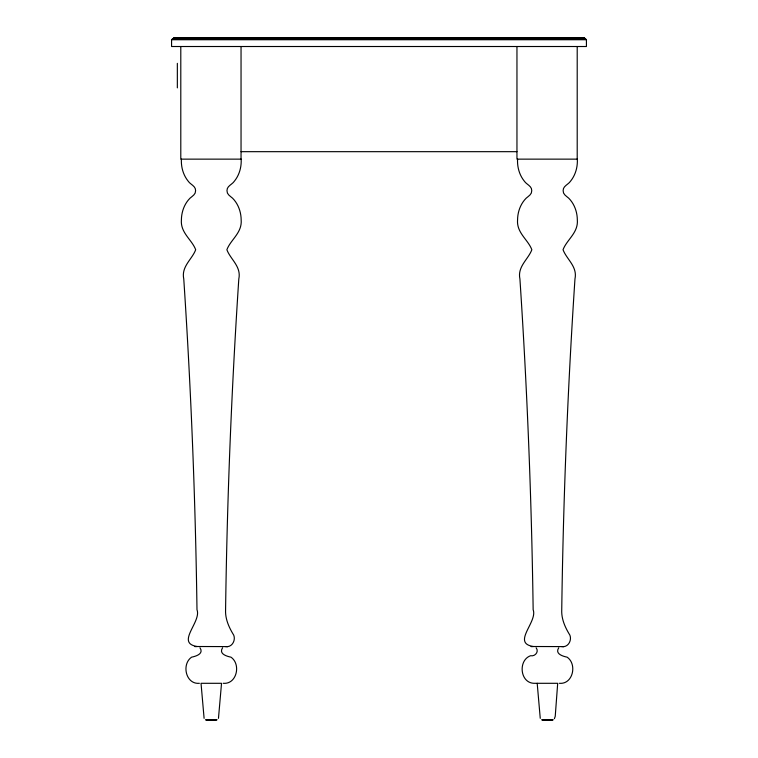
<?xml version="1.0" encoding="UTF-8"?>
<svg xmlns="http://www.w3.org/2000/svg" width="758" height="758" viewBox="0 0 758 758"><rect width="100%" height="100%" fill="white"/><g stroke="black" fill="none" stroke-linecap="round" stroke-linejoin="round"><path stroke-width="1.14" d="M173.544 38.127L584.399 37.9L586.427 39.624L586.427 46.513L171.573 46.513L171.573 39.624L173.544 38.127L584.456 38.127M218.465 718.347L221.535 683.299L201.031 683.299L204.101 718.347M554.411 718.698L555.235 716.291L557.689 683.299L533.717 683.299C519.846 682.588 518.008 660.142 530.581 655.736C535.129 656.674 539.251 651.643 536.133 647.787M222.596 647.787C218.484 653.841 226.614 656.267 230.944 657.158C241.281 664.197 236.79 684.635 223.174 683.299M558.75 647.787C554.648 653.841 562.777 656.267 567.107 657.158C577.435 664.197 572.953 684.635 559.328 683.299M225.505 646.602C231.863 647.692 235.861 640.595 233.758 635.195C229.03 627.548 225.107 618.973 225.581 609.716C227.106 499.38 231.512 389.091 238.808 278.982C241.499 266.541 230.489 259.416 226.879 249.733C230.65 239.623 242.257 232.858 241.167 219.886C241.091 212.714 238.779 205.484 234.165 199.941C231.957 196.71 226.765 195.28 226.974 190.684C226.803 185.909 232.336 184.507 234.516 181.01C239.414 174.899 241.575 166.912 241.167 159.142L180.792 159.142L180.792 46.513M561.659 646.602C568.017 647.692 572.015 640.595 569.912 635.195C565.184 627.548 561.261 618.973 561.744 609.716C563.27 499.38 567.676 389.091 574.962 278.982C577.662 266.541 566.643 259.416 563.042 249.733C566.804 239.623 578.411 232.858 577.331 219.886C577.255 212.714 574.934 205.484 570.319 199.941C568.121 196.71 562.929 195.28 563.128 190.684C562.957 185.909 568.491 184.507 570.67 181.01C575.568 174.899 577.729 166.912 577.331 159.142L516.956 159.142L516.956 46.513M181.399 159.142C180.991 166.912 183.161 174.899 188.06 181.01C190.239 184.507 195.772 185.909 195.602 190.684C195.801 195.28 190.609 196.71 188.41 199.941C183.787 205.484 181.475 212.714 181.399 219.886C180.309 232.858 191.916 239.623 195.687 249.733C192.077 259.416 181.067 266.541 183.768 278.982C191.054 389.091 195.46 499.38 196.985 609.716C201.732 621.911 175.013 643.296 197.383 646.508L227.703 646.602M517.562 159.142C517.155 166.912 519.315 174.899 524.214 181.01C526.393 184.507 531.927 185.909 531.756 190.684C531.964 195.28 526.772 196.71 524.564 199.941C519.95 205.484 517.638 212.714 517.562 219.886C516.473 232.858 528.08 239.623 531.841 249.733C528.241 259.416 517.231 266.541 519.922 278.982C527.208 389.091 531.614 499.38 533.149 609.716C537.886 621.911 511.167 643.296 533.537 646.508L563.857 646.602M173.459 38.336L584.541 38.336M173.355 38.544L584.645 38.544M173.222 38.734L584.778 38.734M173.07 38.914L584.93 38.914M172.9 39.084L585.1 39.084M172.502 39.35L585.498 39.35M172.057 39.53L585.943 39.53M171.573 39.624L586.427 39.624M241.044 151.676L516.956 151.676M194.863 646.602L197.071 646.602M531.026 646.602L533.225 646.602M199.401 683.299C185.776 684.635 181.285 664.197 191.622 657.158C195.952 656.267 204.082 653.841 199.979 647.787M205.456 719.787L217.11 719.787M541.619 719.787L553.274 719.787M206.138 720.1L216.428 720.1M542.292 720.1L552.591 720.1M540.255 718.347L537.195 683.299M577.208 46.513L577.208 159.142M241.044 46.513L241.044 159.142M177.344 63.35L177.344 87.871"/></g></svg>
